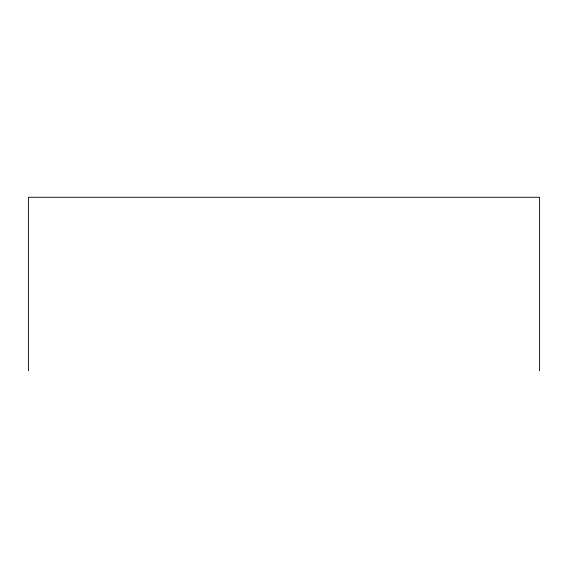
<?xml version="1.0" encoding="UTF-8"?>
<svg xmlns="http://www.w3.org/2000/svg" width="568" height="568" viewBox="0 0 568 568"><rect width="100%" height="100%" fill="white"/><g stroke="black" fill="none" stroke-linecap="round" stroke-linejoin="round"><path stroke-width="0.85" d="M539.6 370.726L539.6 197.274L28.4 197.274L28.4 370.726"/></g></svg>
